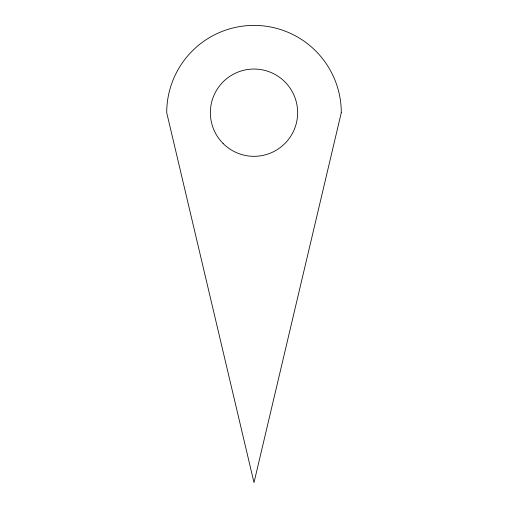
<?xml version="1.0" encoding="UTF-8"?>
<svg xmlns="http://www.w3.org/2000/svg" width="508" height="508" viewBox="0 0 508 508"><rect width="100%" height="100%" fill="white"/><g stroke="black" fill="none" stroke-linecap="round" stroke-linejoin="round"><path stroke-width="0.76" d="M341.281 112.681L254 482.6L166.719 112.681A87.281 87.281 0 0 1 254 25.4A87.281 87.281 0 0 1 341.281 112.681M223.139 143.542A43.644 43.644 0 0 0 296.158 123.977A43.644 43.644 0 0 0 242.703 70.529A43.644 43.644 0 0 0 223.139 143.542"/></g></svg>
